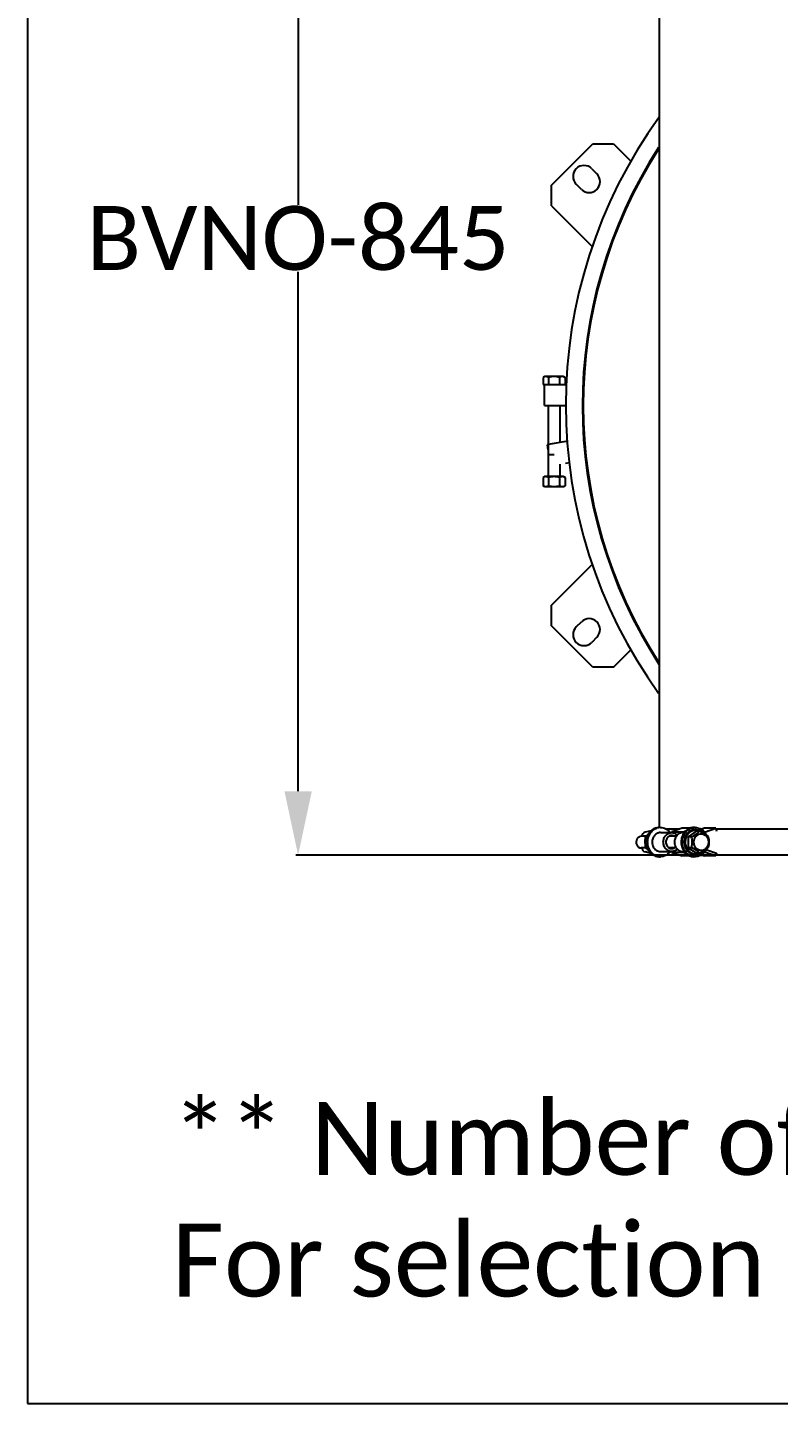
# Model space of a CAD drawing. Header units: millimetres. Extents: x 1186 to 6713, y 237 to 5598.
# Drawn here: x 1186 to 1700, y 237 to 1180 of the extents above; entities that cross this region are included whole.
import ezdxf

# ---------------------------------------------------------------- set-up
doc = ezdxf.new("R2010")
doc.units = ezdxf.units.MM
doc.header["$LTSCALE"] = 384.175
doc.header["$PDMODE"] = 3
doc.header["$PDSIZE"] = 8
doc.layers.get('0').update_dxf_attribs({"linetype": 'CONTINUOUS'})
doc.layers.get('Defpoints').update_dxf_attribs({"linetype": 'CONTINUOUS'})
doc.styles.get("Standard").update_dxf_attribs({"font": 'calibri.ttf'})
doc.dimstyles.get("Standard").update_dxf_attribs({"dimtxt": 43.75, "dimasz": 43.75, "dimexe": 1.5, "dimexo": 1, "dimtad": 1, "dimdsep": 46, "dimtxsty": 'Standard', "dimblk": '_FILLED', "dimblk1": '_FILLED', "dimblk2": '_FILLED', "dimcen": 0.09, "dimazin": 2, "dimtol": 1, "dimtp": 0.01, "dimtm": 0.01, "dimtfac": 1, "dimtofl": 0, "dimtmove": 0, "dimatfit": 3, "dimldrblk": '_FILLED', "dimfxl": 1, "dimtolj": 1, "dimarcsym": 0})

# ---------------------------------------------------------------- blocks, each defined once
blk = doc.blocks.new('_FILLED')
at = {"color": 0, "linetype": 'ByBlock'}
blk.add_solid([(0, 0), (-1, 0.214), (-1, -0.214)], dxfattribs=at)
blk = doc.blocks.new('*D83')
at = {"color": 0, "lineweight": -2}
for p, q in [((1486.5, 1457.99), (1369.49, 1457.99)), ((1370.99, 1414.24), (1370.99, 1058.55)), ((1370.99, 656.79), (1370.99, 1012.48)), ((1857.44, 613.04), (1369.49, 613.04))]:
    blk.add_line(p, q, dxfattribs=at)
at = {"layer": 'Defpoints', "color": 0}
for p in [(1487.5, 1457.99), (1370.99, 613.04), (1858.44, 613.04)]:
    blk.add_point(p, dxfattribs=at)
at = {"color": 0, "linetype": 'ByBlock', "lineweight": -2, "xscale": 43.75, "yscale": 43.75, "zscale": 43.75}
for p, rotation in [((1370.99, 1457.99), 90), ((1370.99, 613.04), 270)]:
    blk.add_blockref('_FILLED', p, dxfattribs=dict(at, rotation=rotation))
at = {"color": 0, "insert": (1370.99, 1035.51), "char_height": 43.75, "attachment_point": 5}
blk.add_mtext('\\A1;\\A1;BVNO-845', dxfattribs=at)

msp = doc.modelspace()

# ---------------------------------------------------------------- linework, layer by layer
msp.add_line((1185.62169, 5597.5), (1185.62169, 237.4592))
at = {"color": 0, "linetype": 'Continuous'}
for p, q in [((1618.32885, 1346.03666), (1618.32885, 631.991)), ((1544.55988, 1071.90211), (1572.84415, 1100.18638)), ((1572.84415, 1100.18638), (1586.98629, 1100.18638)), ((1586.98629, 1100.18638), (1598.78528, 1088.38739)), ((1572.11134, 1083.24152), (1575.64687, 1079.70599)), ((1544.55988, 1057.75997), (1544.55988, 1071.90211)), ((1565.04027, 1069.09939), (1561.50473, 1072.63492)), ((1544.55988, 1057.75997), (1572.85349, 1029.46636)), ((1539.83036, 940.831), (1538.82481, 940.25045)), ((1538.82481, 940.25045), (1538.82481, 935.531)), ((1538.82481, 935.531), (1555.22595, 935.531)), ((1552.83036, 940.831), (1539.83036, 940.831)), ((1539.83036, 920.991), (1539.83036, 935.531)), ((1542.57759, 940.25045), (1542.57759, 935.531)), ((1550.08314, 940.25045), (1550.08314, 935.531)), ((1552.83036, 940.831), (1553.83592, 940.25045)), ((1553.83592, 940.25045), (1553.83592, 935.531)), ((1539.83036, 920.991), (1554.33806, 920.991)), ((1542.33036, 920.991), (1542.33036, 872.331)), ((1550.33036, 920.991), (1550.33036, 895.65899)), ((1555.76865, 896.61797), (1542.33036, 894.24827)), ((1542.33036, 894.24827), (1541.72946, 894.1423)), ((1542.33036, 890.73466), (1541.72946, 894.1423)), ((1542.35227, 887.531), (1546.33036, 887.531)), ((1550.33036, 880.89465), (1550.33036, 872.331)), ((1554.09179, 881.55794), (1557.16251, 882.09943)), ((1539.83036, 872.331), (1538.82481, 871.75045)), ((1538.82481, 871.75045), (1538.82481, 866.11156)), ((1552.83036, 872.331), (1539.83036, 872.331)), ((1542.57759, 871.75045), (1542.57759, 866.11156)), ((1550.08314, 871.75045), (1550.08314, 866.11156)), ((1552.83036, 872.331), (1553.83592, 871.75045)), ((1553.83592, 871.75045), (1553.83592, 866.11156)), ((1539.83036, 865.531), (1538.82481, 866.11156)), ((1539.83036, 865.531), (1552.83036, 865.531)), ((1552.83036, 865.531), (1553.83592, 866.11156)), ((1544.55988, 784.22203), (1572.60626, 812.26841)), ((1544.55988, 770.0799), (1544.55988, 784.22203)), ((1561.50473, 769.34708), (1565.04027, 772.88261)), ((1572.84415, 741.79563), (1544.55988, 770.0799)), ((1575.64687, 762.27601), (1572.11134, 758.74048)), ((1586.98629, 741.79563), (1598.78528, 753.59462)), ((1586.98629, 741.79563), (1572.84415, 741.79563)), ((1619.19723, 631.991), (1618.38425, 631.991)), ((1634.12724, 631.501), (1626.98718, 629.03789)), ((1639.48292, 631.501), (1634.12724, 631.501)), ((1642.96517, 631.991), (1642.15218, 631.991)), ((1649.43054, 631.501), (1647.20201, 630.73223)), ((1657.08219, 631.501), (1649.43054, 631.501)), ((1649.94213, 629.03789), (1657.08219, 631.501)), ((1657.08219, 631.501), (1657.58278, 629.581)), ((1609.2427, 625.991), (1606.04596, 625.991)), ((1612.90874, 629.79564), (1608.69433, 628.73139)), ((1608.76697, 625.59469), (1610.20396, 625.59469)), ((1619.19723, 628.491), (1626.84888, 628.491)), ((1632.51651, 630.94535), (1623.06545, 630.94535)), ((1630.01398, 625.991), (1625.06888, 625.991)), ((1626.98718, 629.03789), (1634.63883, 629.03789)), ((1634.50053, 628.491), (1635.4935, 628.491)), ((1634.63883, 629.03789), (1636.60912, 629.71758)), ((1643.75481, 629.50035), (1638.07897, 625.67549)), ((1638.07897, 625.67549), (1638.15014, 618.16615)), ((1640.46389, 625.67549), (1638.07897, 625.67549)), ((1643.82598, 630.491), (1642.96517, 630.491)), ((1646.13972, 629.50035), (1643.75481, 629.50035)), ((1649.18891, 629.03789), (1649.94213, 629.03789)), ((2125.19611, 630.94535), (1657.22706, 630.94535)), ((1609.05136, 617.991), (1606.04596, 617.991)), ((1612.90874, 614.18637), (1608.69433, 615.25061)), ((1608.91718, 618.09108), (1610.30195, 618.09108)), ((1619.19723, 615.491), (1626.84888, 615.491)), ((1632.51651, 613.03666), (1623.06574, 613.03666)), ((1630.02013, 617.991), (1625.06889, 617.991)), ((1626.98718, 614.94411), (1634.12724, 612.481)), ((1634.63883, 614.94411), (1626.98718, 614.94411)), ((1634.50053, 615.491), (1635.50288, 615.491)), ((1636.58293, 614.27346), (1634.63883, 614.94411)), ((1638.15014, 618.16615), (1643.89715, 614.48165)), ((1640.53506, 618.16615), (1638.15014, 618.16615)), ((1643.82598, 613.491), (1642.96517, 613.491)), ((1646.28206, 614.48165), (1643.89715, 614.48165)), ((1646.83399, 613.03666), (1647.81981, 613.03666)), ((1647.21663, 613.24474), (1649.43054, 612.481)), ((1649.94213, 614.94411), (1649.18542, 614.94411)), ((1657.08219, 612.481), (1649.94213, 614.94411)), ((1650.96967, 616.68233), (1657.58278, 614.401)), ((1657.58278, 614.401), (1657.08219, 612.481)), ((2125.19611, 613.03666), (1657.22706, 613.03666)), ((1619.19723, 611.991), (1618.38425, 611.991)), ((1639.48462, 612.481), (1634.12724, 612.481)), ((1642.96517, 611.991), (1642.15218, 611.991)), ((1657.08219, 612.481), (1649.43054, 612.481)), ((1185.62169, 237.4592), (6712.51455, 237.4592))]:
    msp.add_line(p, q, dxfattribs=at)
for centre, radius, start, end in [((1891.32885, 920.991), 337, 144.12448036, 215.78092019), ((1891.32885, 920.991), 325.58474, 147.12949788, 212.95533324), ((1891.32885, 920.991), 325, 147.29430903, 212.80713384), ((1566.80803, 1077.93822), 7.5, 45, 225), ((1570.34357, 1074.40269), 7.5, 225, 45), ((1540.85256, 937.27687), 3.57117, 106.12053319, 107.62011739), ((1570.34357, 767.57931), 7.5, 315, 135), ((1566.80803, 764.04378), 7.5, 135, 315), ((1619.23211, 624.08683), 7.90771, 104.29348307, 106.98208259), ((1619.20842, 624.18264), 7.80902, 96.03574585, 104.29859237), ((1619.19803, 624.26052), 7.73048, 90.00592942, 96.01986114), ((1642.96594, 624.25899), 7.73201, 90.00743409, 96.02100271), ((1609.42885, 625.8227), 3, 104.1723377, 178.0248164), ((1623.27063, 631.32363), 4.36319, 319.51029452, 328.40786986), ((1630.92711, 631.32031), 4.35733, 319.10646818, 328.41171034), ((1646.21627, 631.32997), 4.37443, 320.29537595, 328.40092422), ((1641.25156, 622.26568), 10.44887, 26.13326738, 26.3727553), ((1646.14012, 631.08409), 6.13566, 316.92369874, 321.91779036), ((1630.37981, 620.46302), 22.16303, 13.21622254, 13.97632794), ((1609.42885, 618.1593), 3, 181.9751836, 255.8276623), ((1623.27063, 612.65838), 4.36319, 31.59213043, 40.48972), ((1630.92461, 612.65998), 4.36036, 31.59028653, 40.68344206), ((1619.2056, 623.06962), 21.88584, 347.0530999, 347.81957168), ((1646.21612, 612.65193), 4.37462, 31.59918818, 39.69100134), ((1641.23594, 621.72399), 10.46628, 333.64197878, 334.02415156), ((1646.14143, 612.89899), 6.13397, 38.08176396, 43.17157861), ((1619.23211, 619.89517), 7.90771, 253.01809564, 255.7065313), ((1619.20842, 619.79936), 7.80902, 255.70142171, 263.96425382), ((1619.19803, 619.72148), 7.73048, 263.98013859, 269.99407065)]:
    msp.add_arc(centre, radius, start, end, dxfattribs=at)
for points, knots in [([(1539.77156, 940.6805), (1539.69095, 940.6549), (1539.36384, 940.53835), (1539.0521, 940.38167), (1538.82481, 940.25045)], [0, 0, 0, 0, 0.243706219, 1, 1, 1, 1]), ([(1542.57759, 940.25045), (1542.4276, 940.33704), (1541.84727, 940.6447), (1541.18652, 940.831), (1540.7012, 940.831)], [0, 0, 0, 0, 0.263010354, 1, 1, 1, 1]), ([(1551.95953, 940.831), (1551.80039, 940.831), (1551.13977, 940.77429), (1550.51654, 940.50067), (1550.08314, 940.25045)], [0, 0, 0, 0, 0.241279624, 1, 1, 1, 1]), ([(1553.83592, 940.25045), (1553.68593, 940.33704), (1553.1056, 940.6447), (1552.44485, 940.831), (1551.95953, 940.831)], [0, 0, 0, 0, 0.263010354, 1, 1, 1, 1]), ([(1540.7012, 872.331), (1540.38081, 872.331), (1539.71794, 872.21106), (1539.11936, 871.9205), (1538.82481, 871.75045)], [0, 0, 0, 0, 0.485069449, 1, 1, 1, 1]), ([(1542.57759, 871.75045), (1542.28304, 871.9205), (1541.68446, 872.21106), (1541.02159, 872.331), (1540.7012, 872.331)], [0, 0, 0, 0, 0.51493062, 1, 1, 1, 1]), ([(1546.33036, 872.331), (1545.69599, 872.331), (1544.42518, 872.22018), (1543.18733, 871.92646), (1542.57759, 871.75045)], [0, 0, 0, 0, 0.499896311, 1, 1, 1, 1]), ([(1550.08314, 871.75045), (1549.4734, 871.92646), (1548.23554, 872.22018), (1546.96474, 872.331), (1546.33036, 872.331)], [0, 0, 0, 0, 0.50010376, 1, 1, 1, 1]), ([(1551.95953, 872.331), (1551.63914, 872.331), (1550.97627, 872.21106), (1550.37769, 871.9205), (1550.08314, 871.75045)], [0, 0, 0, 0, 0.485069449, 1, 1, 1, 1]), ([(1553.83592, 871.75045), (1553.54137, 871.9205), (1552.94279, 872.21106), (1552.27992, 872.331), (1551.95953, 872.331)], [0, 0, 0, 0, 0.51493062, 1, 1, 1, 1]), ([(1538.82481, 866.11156), (1539.11936, 865.9415), (1539.71794, 865.65094), (1540.38081, 865.531), (1540.7012, 865.531)], [0, 0, 0, 0, 0.514930623, 1, 1, 1, 1]), ([(1540.7012, 865.531), (1541.02159, 865.531), (1541.68446, 865.65094), (1542.28304, 865.9415), (1542.57759, 866.11156)], [0, 0, 0, 0, 0.485069452, 1, 1, 1, 1]), ([(1542.57759, 866.11156), (1543.18733, 865.93554), (1544.42518, 865.64183), (1545.69599, 865.531), (1546.33036, 865.531)], [0, 0, 0, 0, 0.500103762, 1, 1, 1, 1]), ([(1546.33036, 865.531), (1546.96474, 865.531), (1548.23554, 865.64183), (1549.4734, 865.93554), (1550.08314, 866.11156)], [0, 0, 0, 0, 0.499896313, 1, 1, 1, 1]), ([(1550.08314, 866.11156), (1550.37769, 865.9415), (1550.97627, 865.65094), (1551.63914, 865.531), (1551.95953, 865.531)], [0, 0, 0, 0, 0.514930623, 1, 1, 1, 1]), ([(1551.95953, 865.531), (1552.27992, 865.531), (1552.94279, 865.65094), (1553.54137, 865.9415), (1553.83592, 866.11156)], [0, 0, 0, 0, 0.485069452, 1, 1, 1, 1]), ([(1618.38425, 631.991), (1617.80954, 631.991), (1616.64976, 631.86035), (1614.98588, 631.28216), (1613.45556, 630.34555), (1611.65608, 628.6561), (1610.03917, 625.85617), (1609.60189, 623.28593), (1609.60189, 621.991)], [0, 0, 0, 0, 0.11718889, 0.235659354, 0.356472858, 0.480278031, 0.735951298, 1, 1, 1, 1]), ([(1611.9765, 627.68317), (1612.54689, 628.6213), (1613.97433, 630.29202), (1615.91731, 631.3428), (1616.92249, 631.64974)], [0, 0, 0, 0, 0.510918379, 1, 1, 1, 1]), ([(1619.19723, 631.991), (1619.82761, 631.991), (1621.10191, 631.83333), (1622.91294, 631.13772), (1624.54705, 630.01944), (1625.45728, 629.04022), (1625.86151, 628.50393)], [0, 0, 0, 0, 0.243021039, 0.489216541, 0.741097692, 1, 1, 1, 1]), ([(1642.15219, 631.99099), (1641.20395, 631.99099), (1639.26365, 631.62534), (1636.70816, 630.06145), (1634.73947, 627.67476), (1633.95133, 625.72366), (1633.69849, 624.70109)], [0, 0, 0, 0, 0.23755048, 0.481727877, 0.736115256, 1, 1, 1, 1]), ([(1634.51148, 624.70109), (1634.74668, 625.65234), (1635.4616, 627.47313), (1637.2197, 629.75359), (1639.50705, 631.35107), (1641.27448, 631.85548), (1642.15491, 631.94834)], [0, 0, 0, 0, 0.263058421, 0.517504712, 0.762334206, 1, 1, 1, 1]), ([(1642.96494, 631.991), (1643.56747, 631.99103), (1644.37685, 631.89515), (1645.15246, 631.67858), (1645.34527, 631.61677)], [0, 0, 0, 0, 0.748487962, 1, 1, 1, 1]), ([(1645.34527, 631.61677), (1646.46136, 631.25897), (1648.60301, 629.99797), (1650.06602, 628.01025), (1650.61294, 626.90717)], [0, 0, 0, 0, 0.487687752, 1, 1, 1, 1]), ([(1606.04596, 625.99099), (1605.44046, 625.99105), (1604.16975, 625.59452), (1602.8642, 624.06839), (1602.37786, 622.06314), (1602.67054, 620.68183), (1602.96443, 620.07046)], [0, 0, 0, 0, 0.232636148, 0.479260857, 0.739376856, 1, 1, 1, 1]), ([(1608.76697, 625.59469), (1608.73076, 625.288), (1608.59915, 624.04208), (1608.54554, 622.78682), (1608.56443, 621.84288)], [0, 0, 0, 0, 0.246473379, 1, 1, 1, 1]), ([(1610.9573, 627.30042), (1610.7578, 627.15851), (1610.00956, 626.61365), (1609.28601, 626.03514), (1608.76697, 625.59469)], [0, 0, 0, 0, 0.264511657, 1, 1, 1, 1]), ([(1610.41488, 621.991), (1610.41488, 622.99379), (1610.67793, 624.98864), (1611.4658, 626.84321), (1611.9765, 627.68317)], [0, 0, 0, 0, 0.504973599, 1, 1, 1, 1]), ([(1619.1969, 628.491), (1618.4503, 628.49093), (1616.90894, 628.13511), (1615.01528, 626.65814), (1613.77406, 624.50419), (1613.4887, 622.83267), (1613.4887, 621.991)], [0, 0, 0, 0, 0.234861751, 0.478863037, 0.735233791, 1, 1, 1, 1]), ([(1621.14035, 621.991), (1621.14035, 622.83267), (1621.42571, 624.50419), (1622.66693, 626.65814), (1624.56059, 628.13511), (1626.10195, 628.49093), (1626.84855, 628.491)], [0, 0, 0, 0, 0.264766212, 0.521137496, 0.765138869, 1, 1, 1, 1]), ([(1625.06261, 626.0051), (1624.40101, 625.62341), (1623.27059, 624.4004), (1622.89682, 622.80002), (1622.89682, 621.991)], [0, 0, 0, 0, 0.485628167, 1, 1, 1, 1]), ([(1626.84913, 626.491), (1626.54026, 626.49103), (1625.915, 626.4068), (1625.33427, 626.16182), (1625.06261, 626.0051)], [0, 0, 0, 0, 0.496182337, 1, 1, 1, 1]), ([(1626.84855, 628.491), (1627.32444, 628.49104), (1628.28935, 628.3522), (1629.17614, 627.95023), (1629.58719, 627.69436)], [0, 0, 0, 0, 0.495680801, 1, 1, 1, 1]), ([(1628.6453, 625.99923), (1628.37245, 626.15775), (1627.7888, 626.40569), (1627.15979, 626.49096), (1626.84913, 626.491)], [0, 0, 0, 0, 0.503908078, 1, 1, 1, 1]), ([(1634.5002, 628.491), (1633.75359, 628.49093), (1632.21224, 628.13511), (1630.31858, 626.65814), (1629.07736, 624.50419), (1628.792, 622.83267), (1628.792, 621.991)], [0, 0, 0, 0, 0.234861751, 0.478863037, 0.735233791, 1, 1, 1, 1]), ([(1629.58719, 627.69436), (1629.70196, 627.62292), (1630.16827, 627.36593), (1630.69271, 627.21357), (1631.08734, 627.17109)], [0, 0, 0, 0, 0.254079315, 1, 1, 1, 1]), ([(1633.69849, 624.70109), (1633.38652, 623.43939), (1633.20713, 620.79869), (1634.25833, 617.04884), (1636.16055, 614.46866), (1638.12494, 613.03177), (1639.21495, 612.54384), (1639.77208, 612.36523)], [0, 0, 0, 0, 0.259663862, 0.516647282, 0.763627473, 0.883111851, 1, 1, 1, 1]), ([(1640.58507, 612.36523), (1640.02794, 612.54384), (1638.93793, 613.03177), (1636.97354, 614.46866), (1635.07132, 617.04884), (1634.02012, 620.79869), (1634.1995, 623.43939), (1634.51148, 624.70109)], [0, 0, 0, 0, 0.116888147, 0.236372524, 0.483352714, 0.740336134, 1, 1, 1, 1]), ([(1635.77953, 624.29458), (1635.51435, 623.22214), (1635.36187, 620.97754), (1636.25539, 617.79016), (1637.87228, 615.59701), (1639.54201, 614.37565), (1640.46852, 613.96091), (1640.94208, 613.8091)], [0, 0, 0, 0, 0.259663862, 0.516647282, 0.763627473, 0.883111851, 1, 1, 1, 1]), ([(1642.96518, 630.49099), (1642.15917, 630.49099), (1640.50992, 630.18019), (1638.33775, 628.85088), (1636.66437, 626.8222), (1635.99445, 625.16376), (1635.77953, 624.29458)], [0, 0, 0, 0, 0.237550482, 0.481727877, 0.736115257, 1, 1, 1, 1]), ([(1641.80289, 613.8091), (1641.32933, 613.96091), (1640.40282, 614.37565), (1638.73309, 615.59701), (1637.11621, 617.79016), (1636.22268, 620.97754), (1636.37516, 623.22214), (1636.64034, 624.29458)], [0, 0, 0, 0, 0.116888147, 0.236372524, 0.483352714, 0.740336134, 1, 1, 1, 1]), ([(1636.64034, 624.29458), (1636.85525, 625.16374), (1637.52515, 626.82214), (1639.19848, 628.8508), (1641.37058, 630.18012), (1643.01979, 630.49095), (1643.82578, 630.491)], [0, 0, 0, 0, 0.263883657, 0.518270959, 0.762448688, 1, 1, 1, 1]), ([(1640.46389, 625.67549), (1641.04397, 625.97245), (1643.06008, 627.04267), (1644.97588, 628.35309), (1646.13972, 629.50035)], [0, 0, 0, 0, 0.285083851, 1, 1, 1, 1]), ([(1640.59874, 618.45191), (1640.85501, 619.64048), (1641.1508, 622.07882), (1640.756, 624.5005), (1640.46389, 625.67549)], [0, 0, 0, 0, 0.501054982, 1, 1, 1, 1]), ([(1642.68924, 619.25578), (1642.37154, 619.91667), (1641.97561, 621.37339), (1642.14712, 623.60373), (1643.04816, 625.60978), (1644.5711, 627.0938), (1646.51064, 627.8049), (1648.55073, 627.59382), (1650.33461, 626.51045), (1651.16112, 625.36176), (1651.46662, 624.72622)], [0, 0, 0, 0, 0.131592611, 0.26443653, 0.39410563, 0.517808984, 0.636126229, 0.753033193, 0.873454337, 1, 1, 1, 1]), ([(1651.46662, 624.72622), (1651.78431, 624.06534), (1652.18025, 622.60861), (1652.00874, 620.37827), (1651.1077, 618.37222), (1649.58476, 616.8882), (1647.64522, 616.1771), (1645.60513, 616.38819), (1643.82124, 617.47156), (1642.99474, 618.62024), (1642.68924, 619.25578)], [0, 0, 0, 0, 0.131592611, 0.26443653, 0.39410563, 0.517808984, 0.636126229, 0.753033193, 0.873454337, 1, 1, 1, 1]), ([(1643.82578, 630.491), (1644.33794, 630.49103), (1645.0259, 630.40953), (1645.68518, 630.22544), (1645.84906, 630.1729)], [0, 0, 0, 0, 0.748487962, 1, 1, 1, 1]), ([(1645.84906, 630.1729), (1646.50602, 629.9623), (1647.78178, 629.32469), (1648.8208, 628.35286), (1649.27368, 627.80243)], [0, 0, 0, 0, 0.491838162, 1, 1, 1, 1]), ([(1646.13972, 629.50035), (1646.7251, 629.2144), (1648.75599, 628.18586), (1650.69587, 626.9263), (1651.88672, 625.81586)], [0, 0, 0, 0, 0.285773322, 1, 1, 1, 1]), ([(1651.95584, 625.53008), (1652.2341, 624.3438), (1652.57666, 621.91219), (1652.22822, 619.48362), (1651.9579, 618.30651)], [0, 0, 0, 0, 0.502210575, 1, 1, 1, 1]), ([(1602.96443, 620.07046), (1603.25244, 619.47131), (1604.107, 618.41359), (1605.42056, 617.99108), (1606.04596, 617.99102)], [0, 0, 0, 0, 0.515258237, 1, 1, 1, 1]), ([(1608.56443, 621.84288), (1608.57079, 621.52561), (1608.62135, 620.2696), (1608.77047, 619.01895), (1608.91718, 618.09108)], [0, 0, 0, 0, 0.252510656, 1, 1, 1, 1]), ([(1608.91718, 618.09108), (1609.07624, 617.9703), (1609.75227, 617.4653), (1610.447, 616.98524), (1610.98733, 616.63467)], [0, 0, 0, 0, 0.236685806, 1, 1, 1, 1]), ([(1609.60189, 621.991), (1609.60189, 620.69607), (1610.03917, 618.12583), (1611.65608, 615.3259), (1613.45556, 613.63646), (1614.98588, 612.69984), (1616.64976, 612.12166), (1617.80954, 611.991), (1618.38425, 611.991)], [0, 0, 0, 0, 0.264048699, 0.519721964, 0.643527138, 0.764340643, 0.882811108, 1, 1, 1, 1]), ([(1611.97651, 616.29882), (1611.4658, 617.13878), (1610.67793, 618.99336), (1610.41488, 620.98822), (1610.41488, 621.991)], [0, 0, 0, 0, 0.495026382, 1, 1, 1, 1]), ([(1616.92251, 612.33226), (1615.91733, 612.6392), (1613.97434, 613.68997), (1612.5469, 615.36069), (1611.97651, 616.29882)], [0, 0, 0, 0, 0.489081605, 1, 1, 1, 1]), ([(1613.4887, 621.991), (1613.4887, 620.85429), (1613.89242, 619.12567), (1615.16413, 617.28193), (1616.00601, 616.56958), (1616.45893, 616.28764)], [0, 0, 0, 0, 0.511498718, 0.75993235, 1, 1, 1, 1]), ([(1616.45893, 616.28764), (1616.86993, 616.0318), (1617.7566, 615.62986), (1618.72139, 615.49101), (1619.19723, 615.49101)], [0, 0, 0, 0, 0.504311307, 1, 1, 1, 1]), ([(1625.86162, 615.47822), (1625.45739, 614.94191), (1624.54716, 613.96265), (1622.91302, 612.84432), (1621.10196, 612.14868), (1619.82763, 611.991), (1619.19723, 611.991)], [0, 0, 0, 0, 0.258901722, 0.510782792, 0.756978606, 1, 1, 1, 1]), ([(1626.84855, 615.49101), (1626.10194, 615.49108), (1624.56059, 615.84689), (1622.66693, 617.32386), (1621.42571, 619.47782), (1621.14035, 621.14933), (1621.14035, 621.991)], [0, 0, 0, 0, 0.234861751, 0.478863037, 0.735233791, 1, 1, 1, 1]), ([(1622.89682, 621.991), (1622.89682, 621.18199), (1623.27059, 619.5816), (1624.40101, 618.35859), (1625.06261, 617.9769)], [0, 0, 0, 0, 0.514371836, 1, 1, 1, 1]), ([(1625.06261, 617.9769), (1625.33427, 617.82018), (1625.915, 617.57521), (1626.54026, 617.49097), (1626.84913, 617.49101)], [0, 0, 0, 0, 0.503817652, 1, 1, 1, 1]), ([(1629.58719, 616.28764), (1629.17614, 616.03177), (1628.28935, 615.6298), (1627.32444, 615.49096), (1626.84855, 615.49101)], [0, 0, 0, 0, 0.504318772, 1, 1, 1, 1]), ([(1626.84913, 617.49101), (1627.15979, 617.49105), (1627.7888, 617.57631), (1628.37245, 617.82426), (1628.6453, 617.98277)], [0, 0, 0, 0, 0.496091917, 1, 1, 1, 1]), ([(1628.792, 621.991), (1628.792, 620.85429), (1629.19571, 619.12567), (1630.46742, 617.28193), (1631.3093, 616.56958), (1631.76223, 616.28764)], [0, 0, 0, 0, 0.511498718, 0.75993235, 1, 1, 1, 1]), ([(1631.07865, 616.80996), (1630.94816, 616.79558), (1630.42561, 616.70778), (1629.92506, 616.49797), (1629.58719, 616.28764)], [0, 0, 0, 0, 0.248034282, 1, 1, 1, 1]), ([(1631.76223, 616.28764), (1632.17322, 616.0318), (1633.0599, 615.62986), (1634.02469, 615.49101), (1634.50053, 615.49101)], [0, 0, 0, 0, 0.504311307, 1, 1, 1, 1]), ([(1646.28206, 614.48165), (1645.94681, 614.79427), (1644.20823, 616.27693), (1642.17261, 617.36623), (1640.53506, 618.16615)], [0, 0, 0, 0, 0.200972387, 1, 1, 1, 1]), ([(1640.94208, 613.8091), (1641.10597, 613.75656), (1641.76524, 613.57248), (1642.45321, 613.49098), (1642.96536, 613.49101)], [0, 0, 0, 0, 0.25151204, 1, 1, 1, 1]), ([(1643.82617, 613.49101), (1643.31402, 613.49098), (1642.62605, 613.57248), (1641.96678, 613.75656), (1641.80289, 613.8091)], [0, 0, 0, 0, 0.748487962, 1, 1, 1, 1]), ([(1650.61411, 617.07719), (1650.24065, 616.32346), (1649.32217, 614.92254), (1647.47838, 613.27601), (1645.3101, 612.23076), (1643.73878, 611.99105), (1642.9654, 611.99101)], [0, 0, 0, 0, 0.261547742, 0.514436149, 0.759531752, 1, 1, 1, 1]), ([(1649.24471, 616.14457), (1648.90228, 615.73307), (1648.14327, 614.98476), (1646.81047, 614.13578), (1645.35153, 613.60994), (1644.33139, 613.49103), (1643.82617, 613.49101)], [0, 0, 0, 0, 0.258178442, 0.50984139, 0.756346592, 1, 1, 1, 1]), ([(1651.9579, 618.30651), (1651.6292, 617.9825), (1649.92648, 616.44915), (1647.90707, 615.31353), (1646.28206, 614.48165)], [0, 0, 0, 0, 0.201802953, 1, 1, 1, 1]), ([(1639.77208, 612.36523), (1639.96488, 612.30343), (1640.7405, 612.08686), (1641.54987, 611.99097), (1642.15241, 611.99101)], [0, 0, 0, 0, 0.25151204, 1, 1, 1, 1]), ([(1642.9654, 611.99101), (1642.36286, 611.99097), (1641.55349, 612.08686), (1640.77787, 612.30343), (1640.58507, 612.36523)], [0, 0, 0, 0, 0.748487962, 1, 1, 1, 1])]:
    msp.add_open_spline(points, degree=3, knots=knots, dxfattribs=at)
for points in [[(1540.7012, 940.831), (1540.41813, 940.831), (1540.13295, 940.78619), (1539.861, 940.70762)], [(1546.33036, 940.831), (1545.06456, 940.831), (1543.79374, 940.60152), (1542.57759, 940.25045)], [(1550.08314, 940.25045), (1548.86699, 940.60152), (1547.59617, 940.831), (1546.33036, 940.831)]]:
    msp.add_open_spline(points, degree=3, dxfattribs=at)

# ---------------------------------------------------------------- texts
at = {"insert": (1284.3985, 444.02623), "char_height": 50, "width": 2761.1054183, "attachment_point": 1}
msp.add_mtext('** Number of BVNC can be reduced by using higher capacity BVNCs,\\PFor selection please contact our website or refer BVNC catalogue.', dxfattribs=at)

# ---------------------------------------------------------------- dimensions: what is measured, and where the dimension line sits
dim = msp.add_linear_dim(base=(1370.99011, 613.03666), p1=(1487.49796, 1457.991), p2=(1858.44434, 613.03666), angle=90, text='\\A1;BVNO-845', dimstyle='Standard', override={"dimtad": 0, "dimtih": 1, "dimtoh": 1, "dimdec": 4, "dimzin": 0, "dimtxsty": 'Standard', "dimcen": 62.865, "dimadec": 0, "dimazin": 0, "dimtdec": 4, "dimtzin": 0})
dim.commit()
dim.dimension.update_dxf_attribs({"geometry": '*D83', "text_midpoint": (1370.99011, 1035.51383), "dimtype": 160})

doc.saveas('drawing.dxf')
